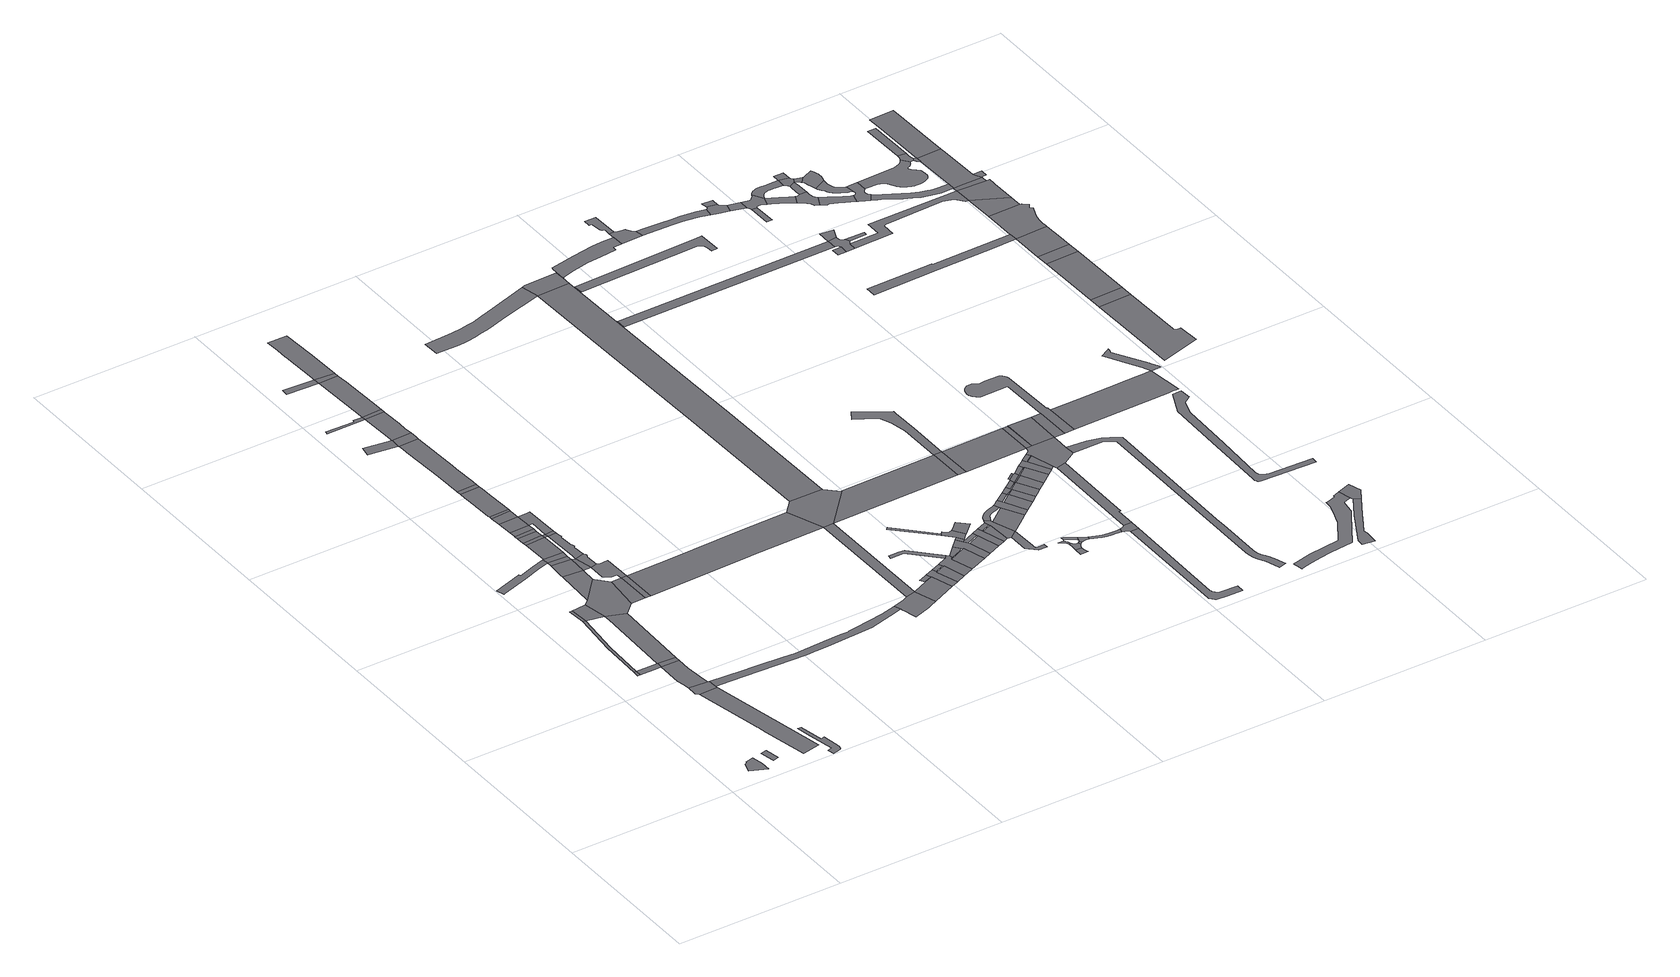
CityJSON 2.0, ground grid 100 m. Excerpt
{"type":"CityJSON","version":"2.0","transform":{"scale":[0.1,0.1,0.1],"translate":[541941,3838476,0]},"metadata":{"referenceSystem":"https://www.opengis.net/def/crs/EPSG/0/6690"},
"CityObjects":{
"road1":{"type":"Road","geometry":[{"type":"MultiSurface","lod":"1","boundaries":[[[0,1,2,3,4,5,6,7,8]]]}]},
"road2":{"type":"Road","geometry":[{"type":"MultiSurface","lod":"1","boundaries":[[[9,10,11,12,13]]]}]},
"road3":{"type":"Road","geometry":[{"type":"MultiSurface","lod":"1","boundaries":[[[14,15,16,17]]]}]},
"road4":{"type":"Road","attributes":{"RoadStructureAttribute.sectionType":"1"},"geometry":[{"type":"MultiSurface","lod":"1","boundaries":[[[18,17,16,19,20,21]]]}]},
"road5":{"type":"Road","attributes":{"RoadStructureAttribute.sectionType":"1"},"geometry":[{"type":"MultiSurface","lod":"1","boundaries":[[[22,23,24,25,26,27,28,29]]]}]},
"road6":{"type":"Road","attributes":{"RoadStructureAttribute.sectionType":"1"},"geometry":[{"type":"MultiSurface","lod":"1","boundaries":[[[30,31,14,17,32,33]]]}]},
"road7":{"type":"Road","geometry":[{"type":"MultiSurface","lod":"1","boundaries":[[[34,35,36,37,23,22,38,39,40]]]}]},
"road8":{"type":"Road","attributes":{"RoadStructureAttribute.sectionType":"1"},"geometry":[{"type":"MultiSurface","lod":"1","boundaries":[[[41,42,43,44,45,46,47,48,49,50,51,52,53]]]}]},
"road9":{"type":"Road","attributes":{"RoadStructureAttribute.sectionType":"1"},"geometry":[{"type":"MultiSurface","lod":"1","boundaries":[[[20,54,55,56,34,40,57,58,59]]]}]},
"road10":{"type":"Road","geometry":[{"type":"MultiSurface","lod":"1","boundaries":[[[21,20,59,60]]]}]},
"road11":{"type":"Road","geometry":[{"type":"MultiSurface","lod":"1","boundaries":[[[61,62,30,33]]]}]},
"road12":{"type":"Road","attributes":{"RoadStructureAttribute.sectionType":"1"},"geometry":[{"type":"MultiSurface","lod":"1","boundaries":[[[63,61,33,64]]]}]},
"road13":{"type":"Road","attributes":{"RoadStructureAttribute.sectionType":"1"},"geometry":[{"type":"MultiSurface","lod":"1","boundaries":[[[64,65,66,67,21,60,68]]]}]},
"road14":{"type":"Road","attributes":{"RoadStructureAttribute.sectionType":"1"},"geometry":[{"type":"MultiSurface","lod":"1","boundaries":[[[69,70,71,72,73,74,75,76,77,78,79,80]]]}]},
"road15":{"type":"Road","geometry":[{"type":"MultiSurface","lod":"1","boundaries":[[[81,82,83,84,63,64,68,85,86]]]}]},
"road16":{"type":"Road","attributes":{"RoadStructureAttribute.sectionType":"1"},"geometry":[{"type":"MultiSurface","lod":"1","boundaries":[[[87,88,89,90,84,83,91]]]}]},
"road17":{"type":"Road","geometry":[{"type":"MultiSurface","lod":"1","boundaries":[[[92,93,87,91,94]]]}]},
"road18":{"type":"Road","attributes":{"RoadStructureAttribute.sectionType":"1"},"geometry":[{"type":"MultiSurface","lod":"1","boundaries":[[[80,92,94,95]]]}]},
"road19":{"type":"Road","geometry":[{"type":"MultiSurface","lod":"1","boundaries":[[[96,97,69,80,95,98]]]}]},
"road20":{"type":"Road","attributes":{"RoadStructureAttribute.sectionType":"1"},"geometry":[{"type":"MultiSurface","lod":"1","boundaries":[[[99,86,85,100]]]}]},
"road21":{"type":"Road","attributes":{"RoadStructureAttribute.sectionType":"1"},"geometry":[{"type":"MultiSurface","lod":"1","boundaries":[[[101,102,103,96,98]]]}]},
"road22":{"type":"Road","geometry":[{"type":"MultiSurface","lod":"1","boundaries":[[[94,91,104,105]]]}]},
"road23":{"type":"Road","geometry":[{"type":"MultiSurface","lod":"1","boundaries":[[[106,107,103,102]]]}]},
"road24":{"type":"Road","geometry":[{"type":"MultiSurface","lod":"1","boundaries":[[[108,99,100,109]]]}]},
"road25":{"type":"Road","attributes":{"RoadStructureAttribute.sectionType":"1"},"geometry":[{"type":"MultiSurface","lod":"1","boundaries":[[[110,111,107,106]]]}]},
"road26":{"type":"Road","geometry":[{"type":"MultiSurface","lod":"1","boundaries":[[[112,113,111,110]]]}]},
"road27":{"type":"Road","geometry":[{"type":"MultiSurface","lod":"1","boundaries":[[[114,115,116,117,118,119,105,104,120]]]}]},
"road28":{"type":"Road","geometry":[{"type":"MultiSurface","lod":"1","boundaries":[[[121,122,120,104,123,124,125,99,108]]]}]},
"road29":{"type":"Road","attributes":{"RoadStructureAttribute.sectionType":"1"},"geometry":[{"type":"MultiSurface","lod":"1","boundaries":[[[126,127,128,113,112]]]}]},
"road30":{"type":"Road","geometry":[{"type":"MultiSurface","lod":"1","boundaries":[[[129,130,127,126]]]}]},
"road31":{"type":"Road","attributes":{"RoadStructureAttribute.sectionType":"1"},"geometry":[{"type":"MultiSurface","lod":"1","boundaries":[[[131,132,130,129]]]}]},
"road32":{"type":"Road","geometry":[{"type":"MultiSurface","lod":"1","boundaries":[[[133,106,102,134]]]}]},
"road33":{"type":"Road","geometry":[{"type":"MultiSurface","lod":"1","boundaries":[[[135,136,137,138,139,140,141,142,143,144,145,146,134,147,105,119]]]}]},
"road34":{"type":"Road","geometry":[{"type":"MultiSurface","lod":"1","boundaries":[[[148,149,132,131]]]}]},
"road35":{"type":"Road","geometry":[{"type":"MultiSurface","lod":"1","boundaries":[[[150,133,134,146]]]}]},
"road36":{"type":"Road","attributes":{"RoadStructureAttribute.sectionType":"1"},"geometry":[{"type":"MultiSurface","lod":"1","boundaries":[[[151,152,153,154,155,156,157,158,159,160,149,148]]]}]},
"road37":{"type":"Road","geometry":[{"type":"MultiSurface","lod":"1","boundaries":[[[161,162,129,126,163,133,150]]]}]},
"road38":{"type":"Road","geometry":[{"type":"MultiSurface","lod":"1","boundaries":[[[164,165,154,153]]]}]},
"road39":{"type":"Road","attributes":{"RoadStructureAttribute.sectionType":"1"},"geometry":[{"type":"MultiSurface","lod":"1","boundaries":[[[166,167,168,169,170,171,172,173,174,175,176,177,178,179,39,38,180,181,182,183,184,185,186,187,188]]]}]},
"road40":{"type":"Road","attributes":{"RoadStructureAttribute.sectionType":"1"},"geometry":[{"type":"MultiSurface","lod":"1","boundaries":[[[189,190,191,192,193]]]}]},
"road41":{"type":"Road","attributes":{"RoadStructureAttribute.sectionType":"1"},"geometry":[{"type":"MultiSurface","lod":"1","boundaries":[[[194,195,196,197,198,199]]]}]},
"road42":{"type":"Road","attributes":{"RoadStructureAttribute.sectionType":"1"},"geometry":[{"type":"MultiSurface","lod":"1","boundaries":[[[200,201,202,203,204,205,206,207,208,165,164]]]}]},
"road43":{"type":"Road","geometry":[{"type":"MultiSurface","lod":"1","boundaries":[[[209,210,211,193,192,204,203]]]}]},
"road44":{"type":"Road","attributes":{"RoadStructureAttribute.sectionType":"1"},"geometry":[{"type":"MultiSurface","lod":"1","boundaries":[[[212,213,214,215]]]}]},
"road45":{"type":"Road","attributes":{"RoadStructureAttribute.sectionType":"1"},"geometry":[{"type":"MultiSurface","lod":"1","boundaries":[[[216,217,218,219,198,220,221,193,211]]]}]},
"road46":{"type":"Road","geometry":[{"type":"MultiSurface","lod":"1","boundaries":[[[222,199,198,219]]]}]},
"road47":{"type":"Road","attributes":{"RoadStructureAttribute.sectionType":"1"},"geometry":[{"type":"MultiSurface","lod":"1","boundaries":[[[223,224,225,226,227,228,229,230,199,222]]]}]},
"road48":{"type":"Road","geometry":[{"type":"MultiSurface","lod":"1","boundaries":[[[215,214,226,225,231]]]}]},
"road49":{"type":"Road","attributes":{"RoadStructureAttribute.sectionType":"1"},"geometry":[{"type":"MultiSurface","lod":"1","boundaries":[[[232,233,234,235,236,237,215,231,238,239,240,241]]]}]},
"road50":{"type":"Road","attributes":{"RoadStructureAttribute.sectionType":"1"},"geometry":[{"type":"MultiSurface","lod":"1","boundaries":[[[242,243,244,108,109,245,246,247,248,249,250,251]]]}]},
"road51":{"type":"Road","geometry":[{"type":"MultiSurface","lod":"1","boundaries":[[[252,253,254,166,188,255,256,257,258,259,260,261,262]]]}]},
"road52":{"type":"Road","attributes":{"RoadStructureAttribute.sectionType":"1"},"geometry":[{"type":"MultiSurface","lod":"1","boundaries":[[[263,264,251,253,252]]]}]},
"road53":{"type":"Road","attributes":{"RoadStructureAttribute.sectionType":"1"},"geometry":[{"type":"MultiSurface","lod":"1","boundaries":[[[265,266,267,252,262,268]]]}]},
"road54":{"type":"Road","geometry":[{"type":"MultiSurface","lod":"1","boundaries":[[[269,270,271,266,272,273]]]}]},
"road55":{"type":"Road","geometry":[{"type":"MultiSurface","lod":"1","boundaries":[[[274,269,273,265,268,275,276,277]]]}]},
"road56":{"type":"Road","attributes":{"RoadStructureAttribute.sectionType":"1"},"geometry":[{"type":"MultiSurface","lod":"1","boundaries":[[[278,274,277,279]]]}]},
"road57":{"type":"Road","attributes":{"RoadStructureAttribute.sectionType":"1"},"geometry":[{"type":"MultiSurface","lod":"1","boundaries":[[[280,276,275,281]]]}]},
"road58":{"type":"Road","attributes":{"RoadStructureAttribute.sectionType":"1"},"geometry":[{"type":"MultiSurface","lod":"1","boundaries":[[[282,283,284,285,286,287,288]]]}]},
"road59":{"type":"Road","geometry":[{"type":"MultiSurface","lod":"1","boundaries":[[[289,242,251,264,290,291]]]}]},
"road60":{"type":"Road","geometry":[{"type":"MultiSurface","lod":"1","boundaries":[[[288,287,278,279,280,281,292,293,294,295,296]]]}]},
"road61":{"type":"Road","attributes":{"RoadStructureAttribute.sectionType":"1"},"geometry":[{"type":"MultiSurface","lod":"1","boundaries":[[[297,293,292,298]]]}]},
"road62":{"type":"Road","geometry":[{"type":"MultiSurface","lod":"1","boundaries":[[[299,296,295,300,301]]]}]},
"road63":{"type":"Road","attributes":{"RoadStructureAttribute.sectionType":"1"},"geometry":[{"type":"MultiSurface","lod":"1","boundaries":[[[302,303,304,305]]]}]},
"road64":{"type":"Road","geometry":[{"type":"MultiSurface","lod":"1","boundaries":[[[306,299,301,297,298,307,308,309,310]]]}]},
"road65":{"type":"Road","attributes":{"RoadStructureAttribute.sectionType":"1"},"geometry":[{"type":"MultiSurface","lod":"1","boundaries":[[[311,312,313,314,315,316,317,318,319,320,321,322,323,324,325,326,327,328,329]]]}]},
"road66":{"type":"Road","geometry":[{"type":"MultiSurface","lod":"1","boundaries":[[[330,306,310,331]]]}]},
"road67":{"type":"Road","attributes":{"RoadStructureAttribute.sectionType":"1"},"geometry":[{"type":"MultiSurface","lod":"1","boundaries":[[[332,333,334,335,305,304,330,331,336,337,338]]]}]},
"road68":{"type":"Road","attributes":{"RoadStructureAttribute.sectionType":"1"},"geometry":[{"type":"MultiSurface","lod":"1","boundaries":[[[339,310,309,340]]]}]},
"road69":{"type":"Road","attributes":{"RoadStructureAttribute.sectionType":"1"},"geometry":[{"type":"MultiSurface","lod":"1","boundaries":[[[341,342,308,307,343]]]}]},
"road70":{"type":"Road","geometry":[{"type":"MultiSurface","lod":"1","boundaries":[[[344,345,346,338,337]]]}]},
"road71":{"type":"Road","attributes":{"RoadStructureAttribute.sectionType":"1"},"geometry":[{"type":"MultiSurface","lod":"1","boundaries":[[[347,348,349,290,264,350]]]}]},
"road72":{"type":"Road","geometry":[{"type":"MultiSurface","lod":"1","boundaries":[[[351,339,340,341,343,352,353,354]]]}]},
"road73":{"type":"Road","attributes":{"RoadStructureAttribute.sectionType":"1"},"geometry":[{"type":"MultiSurface","lod":"1","boundaries":[[[355,356,357,329,358,289,291]]]}]},
"road74":{"type":"Road","attributes":{"RoadStructureAttribute.sectionType":"1"},"geometry":[{"type":"MultiSurface","lod":"1","boundaries":[[[359,353,352,360]]]}]},
"road75":{"type":"Road","geometry":[{"type":"MultiSurface","lod":"1","boundaries":[[[361,351,354,362]]]}]},
"road76":{"type":"Road","attributes":{"RoadStructureAttribute.sectionType":"1"},"geometry":[{"type":"MultiSurface","lod":"1","boundaries":[[[363,364,365,366,367,368,369,370]]]}]},
"road77":{"type":"Road","geometry":[{"type":"MultiSurface","lod":"1","boundaries":[[[371,361,362,359,360,370,369,372,373]]]}]},
"road78":{"type":"Road","attributes":{"RoadStructureAttribute.sectionType":"1"},"geometry":[{"type":"MultiSurface","lod":"1","boundaries":[[[374,375,376,377,378,379,380,371,373,381,382,383,384,385,386,387]]]}]},
"road79":{"type":"Road","attributes":{"RoadStructureAttribute.sectionType":"1"},"geometry":[{"type":"MultiSurface","lod":"1","boundaries":[[[388,372,369,389,390]]]}]},
"road80":{"type":"Road","geometry":[{"type":"MultiSurface","lod":"1","boundaries":[[[391,392,393,394,395,396,397,398,399]]]}]},
"road81":{"type":"Road","geometry":[{"type":"MultiSurface","lod":"1","boundaries":[[[400,401,402,403,404,405]]]}]},
"road82":{"type":"Road","geometry":[{"type":"MultiSurface","lod":"1","boundaries":[[[406,407,408,409,399,398,410,400,405,411,412,413]]]}]},
"road83":{"type":"Road","attributes":{"RoadStructureAttribute.sectionType":"1"},"geometry":[{"type":"MultiSurface","lod":"1","boundaries":[[[414,415,416,417,418,419,420]]]}]},
"road84":{"type":"Road","geometry":[{"type":"MultiSurface","lod":"1","boundaries":[[[421,413,412,422]]]}]},
"road85":{"type":"Road","geometry":[{"type":"MultiSurface","lod":"1","boundaries":[[[423,424,425,374,387,388,390,426,427,428]]]}]},
"road86":{"type":"Road","geometry":[{"type":"MultiSurface","lod":"1","boundaries":[[[429,420,419,430,421,422,431,432,433]]]}]},
"road87":{"type":"Road","geometry":[{"type":"MultiSurface","lod":"1","boundaries":[[[434,435,436,311,329,357]]]}]},
"road88":{"type":"Road","geometry":[{"type":"MultiSurface","lod":"1","boundaries":[[[437,423,428,438]]]}]},
"road89":{"type":"Road","attributes":{"RoadStructureAttribute.sectionType":"1"},"geometry":[{"type":"MultiSurface","lod":"1","boundaries":[[[439,427,426,440]]]}]},
"road90":{"type":"Road","attributes":{"RoadStructureAttribute.sectionType":"1"},"geometry":[{"type":"MultiSurface","lod":"1","boundaries":[[[441,437,438,442,443]]]}]},
"road91":{"type":"Road","geometry":[{"type":"MultiSurface","lod":"1","boundaries":[[[442,438,439]]]}]},
"road92":{"type":"Road","geometry":[{"type":"MultiSurface","lod":"1","boundaries":[[[444,347,350,445]]]}]},
"road93":{"type":"Road","attributes":{"RoadStructureAttribute.sectionType":"1"},"geometry":[{"type":"MultiSurface","lod":"1","boundaries":[[[446,447,448,449,433,432,450,451,452,453,454,455,456]]]}]},
"road94":{"type":"Road","geometry":[{"type":"MultiSurface","lod":"1","boundaries":[[[442,439,440,457]]]}]},
"road95":{"type":"Road","attributes":{"RoadStructureAttribute.sectionType":"1"},"geometry":[{"type":"MultiSurface","lod":"1","boundaries":[[[458,459,460,461,462,463,464,465,466,467,347,444]]]}]},
"road96":{"type":"Road","attributes":{"RoadStructureAttribute.sectionType":"1"},"geometry":[{"type":"MultiSurface","lod":"1","boundaries":[[[468,441,443,469]]]}]},
"road97":{"type":"Road","attributes":{"RoadStructureAttribute.sectionType":"1"},"geometry":[{"type":"MultiSurface","lod":"1","boundaries":[[[470,442,457,471,472]]]}]},
"road98":{"type":"Road","attributes":{"RoadStructureAttribute.sectionType":"1"},"geometry":[{"type":"MultiSurface","lod":"1","boundaries":[[[473,474,475,476,477,478,479,480,481,482,483,484,485,486,487,488]]]}]},
"road99":{"type":"Road","geometry":[{"type":"MultiSurface","lod":"1","boundaries":[[[489,490,491,492]]]}]},
"road100":{"type":"Road","attributes":{"RoadStructureAttribute.sectionType":"1"},"geometry":[{"type":"MultiSurface","lod":"1","boundaries":[[[492,491,468,469,493,494]]]}]},
"road101":{"type":"Road","geometry":[{"type":"MultiSurface","lod":"1","boundaries":[[[493,469,470,495]]]}]},
"road102":{"type":"Road","geometry":[{"type":"MultiSurface","lod":"1","boundaries":[[[495,470,472,496]]]}]},
"road103":{"type":"Road","geometry":[{"type":"MultiSurface","lod":"1","boundaries":[[[497,498,456,455,499,473,488,500]]]}]},
"road104":{"type":"Road","attributes":{"RoadStructureAttribute.sectionType":"1"},"geometry":[{"type":"MultiSurface","lod":"1","boundaries":[[[501,494,493,502]]]}]},
"road105":{"type":"Road","attributes":{"RoadStructureAttribute.sectionType":"1"},"geometry":[{"type":"MultiSurface","lod":"1","boundaries":[[[503,495,496,504]]]}]},
"road106":{"type":"Road","attributes":{"RoadStructureAttribute.sectionType":"1"},"geometry":[{"type":"MultiSurface","lod":"1","boundaries":[[[505,444,445,506]]]}]},
"road107":{"type":"Road","geometry":[{"type":"MultiSurface","lod":"1","boundaries":[[[507,508,501,502,503,504,509,510,511]]]}]},
"road108":{"type":"Road","attributes":{"RoadStructureAttribute.sectionType":"1"},"geometry":[{"type":"MultiSurface","lod":"1","boundaries":[[[512,513,514,515,497,500]]]}]},
"road109":{"type":"Road","attributes":{"RoadStructureAttribute.sectionType":"1"},"geometry":[{"type":"MultiSurface","lod":"1","boundaries":[[[516,517,518,519,520,521,522,523,524,525,526,527,528,529,530,531,532,533]]]}]},
"road110":{"type":"Road","geometry":[{"type":"MultiSurface","lod":"1","boundaries":[[[534,507,511,535]]]}]},
"road111":{"type":"Road","attributes":{"RoadStructureAttribute.sectionType":"1"},"geometry":[{"type":"MultiSurface","lod":"1","boundaries":[[[536,510,509,537]]]}]},
"road112":{"type":"Road","attributes":{"RoadStructureAttribute.sectionType":"1"},"geometry":[{"type":"MultiSurface","lod":"1","boundaries":[[[538,539,540,541,542,543,544,545,546,547,548]]]}]},
"road113":{"type":"Road","geometry":[{"type":"MultiSurface","lod":"1","boundaries":[[[549,550,551,552,553,554,506,555,556,534,535,536,537,515,514,557,558]]]}]},
"road114":{"type":"Road","attributes":{"RoadStructureAttribute.sectionType":"1"},"geometry":[{"type":"MultiSurface","lod":"1","boundaries":[[[559,505,506,554]]]}]},
"road115":{"type":"Road","attributes":{"RoadStructureAttribute.sectionType":"1"},"geometry":[{"type":"MultiSurface","lod":"1","boundaries":[[[560,559,554,552]]]}]},
"road116":{"type":"Road","attributes":{"RoadStructureAttribute.sectionType":"1"},"geometry":[{"type":"MultiSurface","lod":"1","boundaries":[[[561,562,563,564,565,566,567,568,569,570,571,572,573,574,558,557,575,576,577,578,579,580,581,582,583]]]}]},
"road117":{"type":"Road","geometry":[{"type":"MultiSurface","lod":"1","boundaries":[[[584,560,552,551]]]}]},
"road118":{"type":"Road","geometry":[{"type":"MultiSurface","lod":"1","boundaries":[[[585,586,587,588,589,590,591,592,593,594,595,596]]]}]},
"road119":{"type":"Road","attributes":{"RoadStructureAttribute.sectionType":"1"},"geometry":[{"type":"MultiSurface","lod":"1","boundaries":[[[597,598,599,600]]]}]},
"road120":{"type":"Road","geometry":[{"type":"MultiSurface","lod":"1","boundaries":[[[601,602,603,604,605,596,595,533,532,606,607]]]}]},
"road121":{"type":"Road","geometry":[{"type":"MultiSurface","lod":"1","boundaries":[[[608,584,551,609]]]}]},
"road122":{"type":"Road","attributes":{"RoadStructureAttribute.sectionType":"1"},"geometry":[{"type":"MultiSurface","lod":"1","boundaries":[[[610,611,612,613,614,615,616,617,618,619,620,621,622,623,624,625,626,627,628,629,630,631,632,633,634,608,609,635,636]]]}]},
"road123":{"type":"Road","attributes":{"RoadStructureAttribute.sectionType":"1"},"geometry":[{"type":"MultiSurface","lod":"1","boundaries":[[[637,638,639,640,641,642,643,644,645,646,647,648,649,650,651,652,653,654,655,656,657,658,659,660,661,662,663,664]]]}]},
"road124":{"type":"Road","attributes":{"RoadStructureAttribute.sectionType":"1"},"geometry":[{"type":"MultiSurface","lod":"1","boundaries":[[[665,666,667,668,669,670,607,606,671,672,673,674,675,676]]]}]},
"road125":{"type":"Road","attributes":{"RoadStructureAttribute.sectionType":"1"},"geometry":[{"type":"MultiSurface","lod":"1","boundaries":[[[677,678,679,680,681,682,683,684,685,686,687]]]}]},
"road126":{"type":"Road","attributes":{"RoadStructureAttribute.sectionType":"1"},"geometry":[{"type":"MultiSurface","lod":"1","boundaries":[[[688,689,690,691,692,693,694,695,696,697,636,635,698,699,700,701,702]]]}]},
"road127":{"type":"Road","attributes":{"RoadStructureAttribute.sectionType":"1"},"geometry":[{"type":"MultiSurface","lod":"1","boundaries":[[[703,704,676,675,705,706,707,708,709,710]]]}]},
"road128":{"type":"Road","geometry":[{"type":"MultiSurface","lod":"1","boundaries":[[[711,712,703,710]]]}]},
"road129":{"type":"Road","attributes":{"RoadStructureAttribute.sectionType":"1"},"geometry":[{"type":"MultiSurface","lod":"1","boundaries":[[[707,706,713,714,715]]]}]},
"road130":{"type":"Road","geometry":[{"type":"MultiSurface","lod":"1","boundaries":[[[716,717,637,664,677,687,718]]]}]},
"road131":{"type":"Road","geometry":[{"type":"MultiSurface","lod":"1","boundaries":[[[719,720,721,722]]]}]},
"road132":{"type":"Road","geometry":[{"type":"MultiSurface","lod":"1","boundaries":[[[723,724,725,726]]]}]},
"road133":{"type":"Road","attributes":{"RoadStructureAttribute.sectionType":"1"},"geometry":[{"type":"MultiSurface","lod":"1","boundaries":[[[727,728,729,730,731,732,733,734,735,736,737,738,739,740,741,742,743,744,745,746,747,748,749,750,751]]]}]},
"road134":{"type":"Road","geometry":[{"type":"MultiSurface","lod":"1","boundaries":[[[752,753,754,755,600,599,756,757,719,722,758,759,760,761,762]]]}]},
"road135":{"type":"Road","geometry":[{"type":"MultiSurface","lod":"1","boundaries":[[[763,764,765,766,767,715,714,768,723,726,769,770,771,772,773]]]}]},
"road136":{"type":"Road","geometry":[{"type":"MultiSurface","lod":"1","boundaries":[[[774,775,776,600,755]]]}]},
"road137":{"type":"Road","geometry":[{"type":"MultiSurface","lod":"1","boundaries":[[[777,778,762,761]]]}]},
"road138":{"type":"Road","attributes":{"RoadStructureAttribute.sectionType":"1"},"geometry":[{"type":"MultiSurface","lod":"1","boundaries":[[[779,780,781,782,783,773,772,784,785,786,787,788,789]]]}]},
"road139":{"type":"Road","geometry":[{"type":"MultiSurface","lod":"1","boundaries":[[[790,791,792,793,794,795,796,797,798,799,800,801,802,803,804,805,688,806]]]}]},
"road140":{"type":"Road","attributes":{"RoadStructureAttribute.sectionType":"1"},"geometry":[{"type":"MultiSurface","lod":"1","boundaries":[[[807,808,809,810,811,812,813,814,815,763,773,816,817,818,819,820,821,822,823,824,825,826]]]}]},
"road141":{"type":"Road","attributes":{"RoadStructureAttribute.sectionType":"1"},"geometry":[{"type":"MultiSurface","lod":"1","boundaries":[[[827,828,829,830,831,832,833,834]]]}]},
"road142":{"type":"Road","geometry":[{"type":"MultiSurface","lod":"1","boundaries":[[[835,836,837,789,788,838,839,840,841,842,843,844,845,846,847,848,849,850]]]}]},
"road143":{"type":"Road","attributes":{"RoadStructureAttribute.sectionType":"1"},"geometry":[{"type":"MultiSurface","lod":"1","boundaries":[[[851,852,853,854,855,835,850]]]}]},
"road144":{"type":"Road","geometry":[{"type":"MultiSurface","lod":"1","boundaries":[[[826,825,856,857,853,852,858,859,860]]]}]},
"road145":{"type":"Road","geometry":[{"type":"MultiSurface","lod":"1","boundaries":[[[861,862,826,860]]]}]},
"road146":{"type":"Road","attributes":{"RoadStructureAttribute.sectionType":"1"},"geometry":[{"type":"MultiSurface","lod":"1","boundaries":[[[863,864,865,845,844,866,867,868,869,870,871,872]]]}]},
"road147":{"type":"Road","attributes":{"RoadStructureAttribute.sectionType":"1"},"geometry":[{"type":"MultiSurface","lod":"1","boundaries":[[[873,858,852,874,875,876,877,878]]]}]},
"road148":{"type":"Road","geometry":[{"type":"MultiSurface","lod":"1","boundaries":[[[879,880,881,882,883,884,885,886,887,888,878,877,889,890,891,892,893]]]}]},
"road149":{"type":"Road","attributes":{"RoadStructureAttribute.sectionType":"1"},"geometry":[{"type":"MultiSurface","lod":"1","boundaries":[[[894,895,896,897,898,899,900,901,893,892,902,903,904,905,906,907,908,909,910,911,912,913,914,915,916]]]}]},
"road150":{"type":"Road","attributes":{"RoadStructureAttribute.sectionType":"1"},"geometry":[{"type":"MultiSurface","lod":"1","boundaries":[[[917,918,759,758,919,920,921,922,923,924,925,926]]]}]},
"road151":{"type":"Road","geometry":[{"type":"MultiSurface","lod":"1","boundaries":[[[927,916,915,928,929,930,872,871,931,932,933,934,935,936,937,938,939,940,941,942]]]}]},
"road152":{"type":"Road","attributes":{"RoadStructureAttribute.sectionType":"1"},"geometry":[{"type":"MultiSurface","lod":"1","boundaries":[[[943,944,945,946,947,948,949,950,951,952,953]]]}]},
"road153":{"type":"Road","attributes":{"RoadStructureAttribute.sectionType":"1"},"geometry":[{"type":"MultiSurface","lod":"1","boundaries":[[[954,955,949,948]]]}]},
"road154":{"type":"Road","attributes":{"RoadStructureAttribute.sectionType":"1"},"geometry":[{"type":"MultiSurface","lod":"1","boundaries":[[[956,957,958,955,954]]]}]},
"road155":{"type":"Road","attributes":{"RoadStructureAttribute.sectionType":"1"},"geometry":[{"type":"MultiSurface","lod":"1","boundaries":[[[959,960,961,962,963,964,965,934,933,966,967,968,969,970,971,972,973,974,975,976]]]}]},
"road156":{"type":"Road","attributes":{"RoadStructureAttribute.sectionType":"1"},"geometry":[{"type":"MultiSurface","lod":"1","boundaries":[[[977,978,979,980,981,982,983,984,942,941,985,986,987,988,989,990,991,992,993,994,995,996,997,998,999,1000,1001,1002,1003,1004,1005,1006,1007,1008,1009,1010,1011,1012,1013,1014,1015,1016,1017,1018,1019,1020]]]}]},
"road157":{"type":"Road","attributes":{"RoadStructureAttribute.sectionType":"1"},"geometry":[{"type":"MultiSurface","lod":"1","boundaries":[[[1021,1022,957,956]]]}]},
"road158":{"type":"Road","attributes":{"RoadStructureAttribute.sectionType":"1"},"geometry":[{"type":"MultiSurface","lod":"1","boundaries":[[[1023,1024,833,1022,1021]]]}]},
"road159":{"type":"Road","geometry":[{"type":"MultiSurface","lod":"1","boundaries":[[[1025,1026,834,833,1024,1027,1028,1029,1030,1031,1032,1033,1034,1035]]]}]},
"road160":{"type":"Road","attributes":{"RoadStructureAttribute.sectionType":"1"},"geometry":[{"type":"MultiSurface","lod":"1","boundaries":[[[925,1026,1025,1036]]]}]},
"road161":{"type":"Road","geometry":[{"type":"MultiSurface","lod":"1","boundaries":[[[1037,1038,1039,977,1020,1040,1041,1042,1043,1044,1045]]]}]},
"road162":{"type":"Road","geometry":[{"type":"MultiSurface","lod":"1","boundaries":[[[926,925,1036,1046,1047,1048,1049]]]}]},
"road163":{"type":"Road","geometry":[{"type":"MultiSurface","lod":"1","boundaries":[[[1042,1041,1050,1051,1052]]]}]},
"road164":{"type":"Road","geometry":[{"type":"MultiSurface","lod":"1","boundaries":[[[1053,1054,975,926,1049]]]}]},
"road165":{"type":"Road","attributes":{"RoadStructureAttribute.sectionType":"1"},"geometry":[{"type":"MultiSurface","lod":"1","boundaries":[[[1055,1056,1057,1058,1037,1045]]]}]},
"road166":{"type":"Road","attributes":{"RoadStructureAttribute.sectionType":"1"},"geometry":[{"type":"MultiSurface","lod":"1","boundaries":[[[1059,1060,1052,1051,976,975,1054,1053,1061]]]}]},
"road167":{"type":"Road","geometry":[{"type":"MultiSurface","lod":"1","boundaries":[[[1062,1061,1053,1063,1064]]]}]},
"road168":{"type":"Road","attributes":{"RoadStructureAttribute.sectionType":"1"},"geometry":[{"type":"MultiSurface","lod":"1","boundaries":[[[1065,1066,1067,1052,1060]]]}]}
},
"vertices":[
[260,205,0],[212,191,0],[210,183,0],[207,180,0],[203,180,0],[195,178,0],[177,118,0],[273,74,0],[273,134,0],
[355,220,0],[319,214,0],[335,129,0],[336,123,0],[372,133,0],
[184,1194,0],[183,1158,0],[199,1158,0],[199,1194,0],
[307,1193,0],[306,1158,0],[330,1158,0],[330,1193,0],
[466,843,0],[355,840,0],[434,434,0],[435,429,0],[437,419,0],[448,359,0],[500,92,0],[608,113,0],
[222,1726,0],[193,1450,0],[208,1451,0],[237,1724,0],
[340,919,0],[337,854,0],[340,852,0],[345,848,0],[464,855,0],[461,910,0],[454,911,0],
[666,13,0],[678,18,0],[686,25,0],[690,45,0],[690,61,0],[672,158,0],[651,153,0],[623,299,0],[602,297,0],[620,207,0],[649,51,0],[621,45,0],[630,4,0],
[326,999,0],[333,961,0],[339,926,0],[447,976,0],[437,1075,0],[439,1155,0],
[440,1190,0],
[230,1839,0],[215,1838,0],
[318,1847,0],[344,1704,0],
[343,1683,0],[343,1663,0],[330,1195,0],[454,1660,0],
[364,2311,0],[284,2285,0],[188,2253,0],[188,2255,0],[184,2264,0],[179,2263,0],[9,2208,0],[23,2160,0],[31,2163,0],[195,2216,0],[296,2250,0],[369,2272,0],
[532,1961,0],[482,2015,0],[479,2018,0],[352,1875,0],[523,1726,0],[546,1946,0],
[362,2122,0],[358,2019,0],[356,1970,0],[355,1957,0],[482,2114,0],
[367,2239,0],[363,2141,0],[486,2231,0],
[487,2267,0],
[370,2313,0],[366,2312,0],[488,2308,0],
[607,1947,0],[610,1728,0],
[489,2340,0],[484,2474,0],[365,2468,0],
[531,2113,0],[508,2222,0],
[483,2497,0],[364,2491,0],
[641,1947,0],[644,1729,0],
[481,2546,0],[362,2541,0],
[480,2570,0],[361,2566,0],
[568,2206,0],[575,2213,0],[577,2221,0],[574,2227,0],[569,2234,0],[566,2239,0],[573,2126,0],
[638,2119,0],[588,2118,0],[532,2012,0],[573,1982,0],[606,1982,0],
[479,2613,0],[360,2607,0],[361,2574,0],
[475,2708,0],[356,2702,0],
[473,2776,0],[353,2769,0],
[504,2497,0],[508,2474,0],
[562,2316,0],[568,2320,0],[570,2328,0],[569,2334,0],[565,2340,0],[561,2344,0],[557,2427,0],[563,2432,0],[564,2442,0],[561,2448,0],[558,2455,0],[557,2476,0],[512,2261,0],
[472,2791,0],[353,2787,0],
[556,2500,0],
[467,2940,0],[463,3029,0],[463,3048,0],[342,3043,0],[343,3043,0],[344,3005,0],[348,2915,0],[348,2904,0],[349,2887,0],[352,2798,0],
[550,2710,0],[529,2709,0],[503,2615,0],
[462,3076,0],[342,3072,0],
[1637,951,0],[1546,925,0],[1360,898,0],[1318,892,0],[1309,890,0],[1263,889,0],[1155,884,0],[972,878,0],[906,882,0],[895,883,0],[886,883,0],[776,890,0],[714,894,0],[662,897,0],[551,852,0],[1015,833,0],[1081,835,0],[1084,835,0],[1163,838,0],[1170,838,0],[1433,852,0],[1612,901,0],[1649,911,0],
[155,3673,0],[145,3611,0],[155,3610,0],[319,3585,0],[322,3648,0],
[256,3913,0],[254,3900,0],[82,3904,0],[79,3886,0],[314,3884,0],[313,3911,0],
[460,3108,0],[455,3251,0],[454,3289,0],[444,3588,0],[324,3584,0],[325,3548,0],[326,3518,0],[336,3243,0],[342,3078,0],
[443,3597,0],[443,3612,0],[441,3651,0],
[107,4342,0],[105,4301,0],[297,4291,0],[297,4333,0],
[440,3706,0],[438,3757,0],[434,3865,0],[433,3890,0],[321,3687,0],[322,3657,0],
[432,3915,0],
[429,4000,0],[421,4225,0],[418,4296,0],[299,4291,0],[300,4291,0],[310,3987,0],[312,3949,0],[313,3917,0],
[417,4325,0],
[285,4747,0],[287,4661,0],[287,4624,0],[289,4592,0],[289,4584,0],[297,4353,0],[414,4439,0],[412,4507,0],[410,4545,0],[403,4747,0],
[1651,1974,0],[1362,1966,0],[916,1953,0],[905,1734,0],[993,1737,0],[1269,1744,0],[1281,1744,0],[1493,1749,0],[1639,1752,0],[1734,1753,0],
[1798,1003,0],[1737,984,0],[1710,972,0],[1654,893,0],[1655,890,0],[1671,828,0],[1677,809,0],[1781,843,0],[1786,845,0],[1803,853,0],[1838,869,0],
[1798,1040,0],[1795,1754,0],
[1945,1067,0],[1894,1045,0],[1807,1007,0],[1985,934,0],
[1933,1097,0],[1892,1079,0],[1877,1076,0],[1896,1050,0],[1941,1070,0],
[1985,1119,0],[2033,955,0],[1992,1087,0],[1993,1093,0],
[2040,1143,0],[2047,1118,0],
[2054,1114,0],[2092,981,0],
[1965,1345,0],[1932,1349,0],[1868,1347,0],[1863,1325,0],[1946,1327,0],[2098,1168,0],[2114,1189,0],
[1719,2046,0],[1994,1975,0],[1921,2046,0],
[2160,1010,0],[2120,1143,0],[2123,1152,0],[2134,1156,0],[2128,1174,0],
[2228,1190,0],[2268,1057,0],
[2188,1234,0],[2199,1185,0],[2213,1199,0],
[2006,1570,0],[1994,1557,0],[2196,1354,0],[2206,1368,0],
[2235,1280,0],[2318,1078,0],[2278,1212,0],[2275,1219,0],[2259,1244,0],
[1657,4439,0],[1424,4364,0],[1335,4336,0],[1275,4318,0],[1232,4310,0],[1190,4302,0],[1127,4294,0],[953,4285,0],[956,4184,0],[1039,4184,0],[1082,4183,0],[1128,4186,0],[1156,4189,0],[1206,4197,0],[1253,4208,0],[1293,4218,0],[1341,4231,0],[1435,4262,0],[1680,4331,0],
[2252,1297,0],[2276,1260,0],
[2252,1358,0],[2234,1363,0],[2226,1368,0],[2216,1379,0],[2297,1281,0],[2312,1295,0],[2267,1361,0],
[2341,1279,0],[2349,1252,0],
[2352,1244,0],[2291,1217,0],[2392,1111,0],
[2380,1361,0],[2323,1413,0],[2281,1372,0],
[2573,1987,0],[2559,1987,0],[1996,1976,0],[2576,1767,0],
[2387,1299,0],[2437,1130,0],[2398,1265,0],[2395,1272,0],
[1908,2891,0],[1902,3243,0],[1879,4337,0],[1708,2944,0],
[2458,1292,0],[2467,1143,0],
[2448,1326,0],[2454,1299,0],
[2490,1018,0],[2541,964,0],[2593,963,0],[2593,990,0],[2540,990,0],[2540,1021,0],[2536,1174,0],[2489,1136,0],
[2455,1348,0],[2485,1309,0],[2485,1324,0],
[2574,1433,0],[2562,1425,0],[2541,1420,0],[2521,1412,0],[2499,1402,0],[2480,1386,0],[2464,1368,0],[2492,1343,0],[2504,1364,0],[2518,1373,0],[2535,1381,0],[2553,1384,0],[2569,1390,0],[2589,1401,0],
[2594,1394,0],[2646,1260,0],[2660,1271,0],
[2708,943,0],[2700,954,0],[2696,963,0],[2662,962,0],[2671,958,0],[2684,948,0],[2697,934,0],[2703,917,0],[2711,931,0],
[2701,857,0],[2700,812,0],[2749,813,0],[2744,822,0],[2738,839,0],[2737,856,0],
[2735,904,0],[2727,906,0],[2721,912,0],[2717,920,0],[2702,889,0],[2741,874,0],[2751,889,0],[2748,906,0],
[2721,984,0],[2710,990,0],[2699,990,0],[2699,969,0],[2704,970,0],[2763,929,0],[2771,950,0],
[2761,915,0],[2770,903,0],
[2614,1460,0],[2605,1454,0],[2584,1439,0],[2699,1301,0],[2633,1424,0],[2628,1433,0],
[2786,941,0],[2765,923,0],[2793,906,0],[2814,904,0],[2821,922,0],
[1878,4395,0],[1877,4453,0],[1677,4446,0],
[2674,1504,0],[2687,1479,0],
[2695,1472,0],[2761,1349,0],
[2718,1536,0],[2734,1502,0],[2730,1512,0],
[2624,1988,0],[2627,1768,0],
[2978,889,0],[2934,891,0],[2893,895,0],[2859,906,0],[2837,894,0],[2878,879,0],[2903,871,0],[2933,868,0],[2959,868,0],[2991,864,0],[2997,890,0],
[2800,1379,0],
[2623,2250,0],[2623,2317,0],[2622,2414,0],[2622,2431,0],[2438,2552,0],[2402,2495,0],[2513,2428,0],[2527,2412,0],[2553,2352,0],[2572,2250,0],
[2771,1575,0],[2779,1549,0],
[2787,1544,0],[2840,1410,0],[2853,1420,0],
[3030,842,0],[3024,114,0],[3026,109,0],[3049,82,0],[3055,77,0],[3119,75,0],[3211,73,0],[3213,123,0],[3118,125,0],[3106,125,0],[3096,130,0],[3083,140,0],[3076,149,0],[3073,159,0],[3070,169,0],[3079,841,0],
[2815,1623,0],[2772,1592,0],[2775,1585,0],[2819,1618,0],
[2836,1592,0],[2827,1617,0],
[2840,1585,0],
[2905,1461,0],
[3031,909,0],[3017,897,0],[3020,853,0],[3080,908,0],
[2884,1661,0],[2896,1638,0],
[2902,1633,0],[2968,1510,0],
[3001,1993,0],[3004,1774,0],
[2927,1694,0],[2911,1682,0],[3007,1541,0],[2942,1664,0],[2938,1670,0],
[3082,1029,0],[3092,1029,0],[3097,1552,0],[3037,1534,0],
[2230,4557,0],[2200,4557,0],[2165,4552,0],[2105,4541,0],[2040,4533,0],[1883,4501,0],[1883,4495,0],[1881,4391,0],[1886,4397,0],[1959,4417,0],[2018,4430,0],[2061,4438,0],[2148,4447,0],[2251,4458,0],[2251,4474,0],[2251,4485,0],[2305,4486,0],[2305,4558,0],
[2973,1728,0],[2985,1705,0],
[2990,1701,0],[3029,1558,0],
[1887,4294,0],[1888,4234,0],[2615,4252,0],[2633,4245,0],[2649,4229,0],[2655,4209,0],[2657,4174,0],[2692,4175,0],[2691,4226,0],[2689,4315,0],[2651,4313,0],
[3179,1757,0],[3179,1762,0],[3179,1776,0],[3040,1775,0],[3040,1759,0],[3039,1775,0],[3002,1755,0],[2997,1746,0],[3181,1603,0],[3179,1668,0],
[3036,1994,0],
[3038,1994,0],
[3511,227,0],[3496,255,0],[3485,273,0],[3472,296,0],[3465,318,0],[3461,353,0],[3463,626,0],[3463,693,0],[3473,1579,0],[3463,1589,0],[3420,1615,0],[3380,1634,0],[3341,1647,0],[3300,1656,0],[3370,1602,0],[3427,1563,0],[3416,352,0],[3421,324,0],[3427,293,0],[3435,269,0],[3460,226,0],[3487,143,0],[3535,156,0],
[3184,1995,0],
[2328,4763,0],[2260,4762,0],[2260,4718,0],[2273,4720,0],[2278,4713,0],[2281,4670,0],[2284,4653,0],[2289,4643,0],[2299,4641,0],[2304,4638,0],[2304,4598,0],[2332,4598,0],
[1894,3907,0],[1894,3848,0],[3205,3853,0],[3205,3912,0],
[2415,4549,0],[2404,4569,0],[2394,4584,0],[2377,4586,0],[2342,4591,0],[2438,4488,0],[2427,4539,0],
[3242,1996,0],[3244,1777,0],
[3301,2016,0],[3293,2016,0],[3287,2358,0],[3283,2371,0],[3277,2382,0],[3269,2392,0],[3255,2399,0],[3171,2404,0],[3149,2398,0],[3130,2398,0],[3121,2404,0],[3110,2410,0],[3097,2417,0],[3082,2420,0],[3066,2417,0],[3050,2408,0],[3040,2399,0],[3032,2388,0],[3028,2374,0],[3025,2357,0],[3026,2339,0],[3035,2321,0],[3050,2305,0],[3070,2296,0],[3238,2297,0],[3304,1778,0],[3302,1997,0],
[4124,545,0],[4099,536,0],[4082,531,0],[4081,521,0],[4081,518,0],[4028,503,0],[4016,503,0],[4013,456,0],[3986,379,0],[3971,335,0],[3966,321,0],[3876,181,0],[3688,157,0],[3583,132,0],[3565,127,0],[3577,68,0],[3599,74,0],[3652,88,0],[3717,101,0],[3782,109,0],[3925,123,0],[4059,331,0],[4062,336,0],[4080,366,0],[4082,379,0],[4095,457,0],[4100,455,0],[4143,470,0],
[2792,4515,0],[2742,4522,0],[2692,4527,0],[2645,4529,0],[2587,4533,0],[2480,4537,0],[2619,4486,0],[2682,4481,0],[2755,4471,0],[2777,4467,0],[2833,4450,0],[2842,4506,0],
[4149,451,0],[4074,329,0],[4031,250,0],[3961,123,0],[3957,79,0],[4031,69,0],[4038,153,0],[4033,178,0],[4066,232,0],[4110,307,0],[4185,429,0],
[3934,2005,0],[3921,2005,0],[3900,2004,0],[3894,2004,0],[3868,2004,0],[3819,2003,0],[3781,2002,0],[3777,2002,0],[3667,2001,0],[3484,1998,0],[3485,1781,0],[3897,1788,0],[3923,1789,0],[3945,1789,0],[3960,1789,0],
[2857,4521,0],[2855,4509,0],[2876,4439,0],[2937,4424,0],[2951,4479,0],[2935,4486,0],[2922,4498,0],[2916,4512,0],
[2916,4554,0],[2852,4561,0],
[3012,4405,0],[3023,4399,0],[3028,4461,0],
[4203,574,0],[4172,563,0],[4229,500,0],
[3230,3833,0],[3178,3833,0],[3178,3783,0],[3229,3783,0],
[3038,4377,0],[3039,4236,0],[3072,4236,0],[3069,4370,0],
[3959,1765,0],[3950,1765,0],[3929,1764,0],[3904,1762,0],[3843,1620,0],[3831,1237,0],[3821,889,0],[3821,874,0],[3826,864,0],[3828,857,0],[3836,854,0],[3846,852,0],[4179,837,0],[4181,875,0],[3921,885,0],[3906,887,0],[3893,892,0],[3880,900,0],[3870,915,0],[3865,935,0],[3877,1247,0],[3889,1577,0],[3918,1665,0],[3949,1687,0],[3965,1698,0],
[3271,3885,0],[3262,3897,0],[3258,3907,0],[3259,3920,0],[3222,3849,0],[3230,3843,0],[3284,3784,0],[3284,3834,0],[3292,3846,0],[3300,3854,0],[3284,3879,0],
[3111,4483,0],[3103,4469,0],[3092,4460,0],[3085,4451,0],[3075,4450,0],[3032,4389,0],[3073,4379,0],[3084,4384,0],[3099,4384,0],[3130,4370,0],[3146,4421,0],
[3263,3932,0],[3285,3984,0],[3207,3995,0],
[3404,3857,0],[3404,3879,0],
[3263,4362,0],[3236,4377,0],[3221,4384,0],[3217,4386,0],[3182,4403,0],[3150,4360,0],[3179,4346,0],[3188,4342,0],[3201,4336,0],[3264,4297,0],[3289,4348,0],
[3990,2018,0],[3967,2062,0],[3964,2068,0],[3854,2259,0],[3859,2283,0],[3861,2294,0],[3852,2287,0],[3848,2284,0],[3842,2281,0],[3802,2259,0],[3800,2258,0],[3805,2249,0],[3876,2119,0],[3912,2053,0],[3922,2035,0],[3929,2017,0],[3995,2007,0],
[3249,4519,0],[3227,4520,0],[3187,4521,0],[3174,4521,0],[3159,4519,0],[3145,4514,0],[3139,4511,0],[3133,4508,0],[3118,4494,0],[3148,4424,0],[3159,4446,0],[3167,4456,0],[3177,4462,0],[3190,4468,0],[3203,4471,0],[3217,4471,0],[3238,4471,0],[3249,4470,0],[3296,4469,0],[3299,4518,0],
[3535,3437,0],[3535,3447,0],[3131,3441,0],[3131,3376,0],[3536,3382,0],[3868,3388,0],[4023,3391,0],[4022,3446,0],
[3319,4352,0],[3310,4346,0],[3298,4346,0],[3284,4282,0],[3294,4275,0],[3307,4263,0],[3316,4253,0],[3324,4241,0],[3329,4226,0],[3352,4213,0],[3381,4277,0],[3370,4288,0],[3365,4299,0],[3363,4311,0],[3361,4326,0],[3361,4350,0],
[3359,4434,0],[3358,4460,0],[3319,4439,0],[3319,4428,0],[3319,4376,0],
[3310,4459,0],[3315,4450,0],[3369,4487,0],[3361,4494,0],[3358,4506,0],
[3357,4561,0],[3299,4561,0],
[3521,4195,0],[3496,4210,0],[3426,4251,0],[3388,4193,0],[3403,4196,0],[3421,4187,0],[3441,4177,0],[3476,4160,0],[3528,4134,0],[3544,4190,0],
[3377,4483,0],[3369,4457,0],[3383,4447,0],[3388,4438,0],[3389,4436,0],[3420,4471,0],
[3497,4399,0],[3501,4413,0],[3504,4429,0],[3504,4450,0],[3503,4454,0],[3500,4464,0],[3494,4481,0],[3487,4499,0],[3434,4475,0],[3429,4471,0],[3400,4423,0],[3406,4400,0],[3411,4378,0],[3420,4351,0],[3493,4388,0],
[3540,4282,0],[3522,4291,0],[3510,4301,0],[3500,4318,0],[3496,4332,0],[3492,4352,0],[3492,4362,0],[3492,4377,0],[3424,4339,0],[3430,4329,0],[3435,4320,0],[3446,4304,0],[3452,4293,0],[3458,4284,0],[3470,4269,0],[3483,4259,0],[3494,4252,0],[3503,4245,0],[3522,4236,0],[3538,4229,0],[3556,4225,0],[3565,4219,0],[3557,4276,0],
[3461,3927,0],[3462,3836,0],[3522,3788,0],[3522,3869,0],[3538,3879,0],[3898,3891,0],[3958,3873,0],[3997,3822,0],[4015,3822,0],[4013,3929,0],
[3574,4275,0],[3568,4209,0],[3565,4198,0],[3556,4190,0],[3539,4129,0],[3569,4115,0],[3594,4104,0],[3623,4147,0],[3615,4156,0],[3609,4167,0],[3608,4180,0],[3612,4191,0],[3614,4192,0],[3621,4200,0],[3627,4206,0],[3626,4277,0],
[4279,2247,0],[4262,2247,0],[4250,2248,0],[4243,2253,0],[4240,2264,0],[4232,2643,0],[4035,2639,0],[4037,2539,0],[4038,2444,0],[4044,2043,0],[4286,2115,0],
[4232,2721,0],[4034,2717,0],
[4225,3121,0],[4028,3116,0],[4032,2846,0],
[3944,4005,0],[3918,4006,0],[3908,4009,0],[3888,4014,0],[3850,4027,0],[3807,4045,0],[3635,4138,0],[3628,4087,0],[3661,4072,0],[3742,4022,0],[3787,4000,0],[3827,3980,0],[3864,3970,0],[3900,3963,0],[3939,3957,0],[3990,3957,0],[4013,3957,0],[4012,4003,0],
[3927,4326,0],[3923,4320,0],[3918,4313,0],[3908,4302,0],[3899,4297,0],[3885,4291,0],[3879,4289,0],[3859,4285,0],[3642,4207,0],[3702,4204,0],[3719,4201,0],[3729,4197,0],[3741,4189,0],[3751,4178,0],[3761,4163,0],[3766,4150,0],[3778,4135,0],[3789,4122,0],[3805,4109,0],[3820,4100,0],[3840,4090,0],[3857,4088,0],[3873,4088,0],[3891,4088,0],[3905,4089,0],[3922,4093,0],[3936,4099,0],[3950,4107,0],[3959,4120,0],[3966,4136,0],[3966,4152,0],[3965,4170,0],[3960,4187,0],[3945,4205,0],[3924,4224,0],[3917,4231,0],[3915,4240,0],[3918,4242,0],[3922,4246,0],[3934,4251,0],[3944,4257,0],[3950,4265,0],[3955,4274,0],[3962,4281,0],
[4223,3201,0],[4026,3196,0],
[4220,3276,0],[4217,3399,0],
[4215,3646,0],[4018,3642,0],[4217,3410,0],[4217,3440,0],[4220,3472,0],[4226,3510,0],[4240,3545,0],[4253,3580,0],[4238,3592,0],[4255,3620,0],[4226,3645,0],
[4214,3723,0],
[3937,4363,0],[3936,4348,0],[3931,4331,0],[3973,4284,0],[3979,4283,0],[3992,4301,0],[3987,4313,0],[3985,4337,0],[3985,4359,0],
[4210,3872,0],[4210,3881,0],[4210,3921,0],[4191,3921,0],
[3990,4268,0],[4007,4256,0],[4007,4289,0],
[4190,3960,0],[4057,3958,0],
[3983,4487,0],[3980,4635,0],[3932,4634,0],[3935,4486,0],
[4157,4259,0],[4157,4293,0],[4162,4007,0],
[4219,4007,0],[4196,3965,0],[4220,3965,0],
[4149,4723,0],[3999,4719,0],[4001,4637,0]
]}
